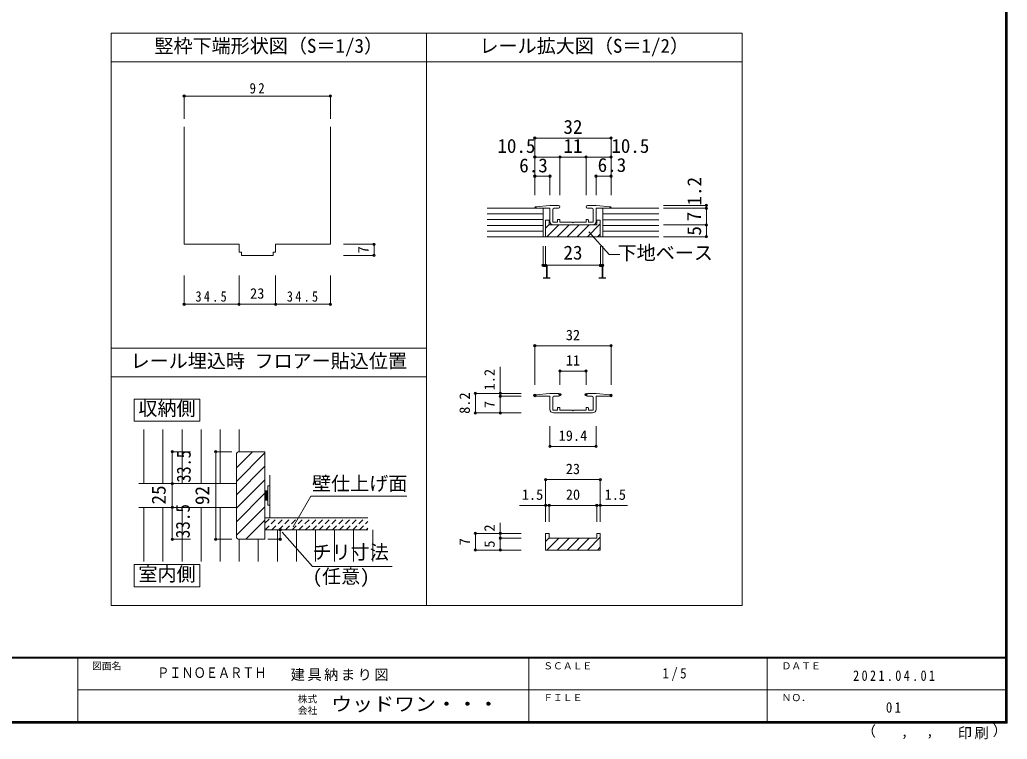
# Model space of a CAD drawing. Units: millimetres, scale not verified, with parts at other scales. Extents: x -973 to 977, y -718 to 696.
# Drawn here: x -59 to 977, y -718 to 38 of the extents above; entities that cross this region are included whole.
import ezdxf
from ezdxf.enums import TextEntityAlignment as Align

# ---------------------------------------------------------------- set-up
doc = ezdxf.new("R2010")
doc.units = ezdxf.units.MM
doc.header["$LTSCALE"] = 5
doc.header["$PDMODE"] = 32
doc.header["$PDSIZE"] = 2.5
doc.linetypes.add('DASHED1', pattern=[1.8, 1.2, -0.6])
for name, color, linetype, lineweight in [('0-0_補助線', 7, 'Continuous', 9), ('0-3_仕上げ', 2, 'Continuous', 9), ('0-4_枠', 3, 'Continuous', 9), ('0-7_金物', 7, 'Continuous', 9), ('0-A_文字', 7, 'Continuous', 9), ('0-B_寸法', 7, 'Continuous', 9), ('0-C_ハッチ', 4, 'Continuous', 9), ('0-D_ハッチ2', 4, 'Continuous', 9), ('1-3_仕上げ', 7, 'Continuous', 9), ('1-7_金物', 7, 'Continuous', 9), ('1-A_文字', 7, 'Continuous', 9), ('1-B_寸法', 7, 'Continuous', 9), ('1-C_ハッチ', 4, 'Continuous', 9), ('F-1_枠', 6, 'Continuous', 9)]:
    doc.layers.add(name, color=color, linetype=linetype, lineweight=lineweight)
doc.layers.add('F-A_文字', color=7, linetype='Continuous')
doc.styles.add('ＭＳ ゴシック', font='')
doc.styles.get('ＭＳ ゴシック').set_extended_font_data('MS Gothic')

# ---------------------------------------------------------------- blocks, each defined once
blk = doc.blocks.new('01')
at = {"layer": '0-0_補助線'}
for p, q in [((-24.25, 10.045), (-39.25, 8.545)), ((-24.25, 7.045), (-39.25, 7.045)), ((-15.25, 10.045), (-24.25, 10.045)), ((-24.25, -6.705), (-24.25, 7.045)), ((-21.25, 5.795), (-21.25, -7.455)), ((-20, 7.045), (-15.25, 7.045)), ((15.25, 10.045), (24.25, 10.045)), ((20, 7.045), (15.25, 7.045)), ((21.25, 5.795), (21.25, -7.455)), ((39.25, 8.545), (24.25, 10.045)), ((39.25, 7.045), (24.25, 7.045)), ((24.25, -6.705), (24.25, 7.045)), ((-21.25, -7.455), (-16.25, -7.455)), ((-16.25, -5.455), (-16.25, -7.455)), ((-14.25, -4.955), (-15.75, -4.955)), ((-13.75, -5.455), (-13.75, -7.455)), ((13.75, -5.455), (13.75, -7.455)), ((15.75, -4.955), (14.25, -4.955)), ((16.25, -5.455), (16.25, -7.455)), ((16.25, -7.455), (21.25, -7.455)), ((-20.5, -10.455), (20.5, -10.455))]:
    blk.add_line(p, q, dxfattribs=at)
blk.add_lwpolyline([(-13.75, -7.455), (-0.75, -7.455), (0, -8.205), (0.75, -7.455), (13.75, -7.455)], dxfattribs=at)
for centre, radius, start, end in [((-39.25, 7.795), 0.75, 90, 270), ((-20, 5.795), 1.25, 90, 180), ((-15.25, 8.545), 1.5, 0, 90), ((-15.25, 8.545), 1.5, 270, 0), ((15.25, 8.545), 1.5, 90, 180), ((15.25, 8.545), 1.5, 180, 270), ((20, 5.795), 1.25, 0, 90), ((39.25, 7.795), 0.75, 270, 90), ((-20.5, -6.705), 3.75, 180, 270), ((-15.75, -5.455), 0.5, 90, 180), ((-14.25, -5.455), 0.5, 0, 90), ((14.25, -5.455), 0.5, 90, 180), ((15.75, -5.455), 0.5, 0, 90), ((20.5, -6.705), 3.75, 270, 0)]:
    blk.add_arc(centre, radius, start, end, dxfattribs=at)

msp = doc.modelspace()

# ---------------------------------------------------------------- linework, layer by layer
at = {"layer": '0-0_補助線', "color": 3}
for p, q in [((36.653, 23.5), (367.598, 23.5)), ((367.598, 23.5), (698.543, 23.5)), ((367.598, 23.5), (367.598, -577.322)), ((698.543, 23.5), (698.543, -577.322)), ((36.653, -6.5), (367.598, -6.5)), ((367.598, -6.5), (698.543, -6.5)), ((266.675, -74.729), (266.675, -198.111)), ((170.842, -206.444), (170.842, -198.111)), ((170.842, -206.444), (173.342, -206.444)), ((173.342, -209.777), (173.342, -206.444)), ((206.675, -209.777), (206.675, -206.444)), ((209.175, -206.444), (206.675, -206.444)), ((209.175, -206.444), (209.175, -198.111)), ((209.175, -198.111), (266.675, -198.111)), ((173.342, -209.777), (206.675, -209.777)), ((36.653, -307.322), (367.598, -307.322)), ((36.653, -337.322), (367.598, -337.322))]:
    msp.add_line(p, q, dxfattribs=at)
at = {"layer": '0-0_補助線', "color": 4}
for p, q in [((113.341, -42.472), (113.341, -66.395)), ((113.341, -42.472), (266.675, -42.472)), ((266.675, -42.472), (266.675, -66.395)), ((312.508, -198.111), (280.553, -198.111)), ((312.508, -198.111), (312.508, -209.777)), ((312.508, -209.777), (280.553, -209.777)), ((113.341, -261.029), (113.341, -231.029)), ((170.842, -261.029), (170.842, -231.029)), ((209.175, -261.029), (209.175, -231.029)), ((266.675, -261.029), (266.675, -231.029)), ((113.341, -261.029), (170.842, -261.029)), ((170.842, -261.029), (209.175, -261.029)), ((266.675, -261.029), (209.175, -261.029)), ((481.149, -304.687), (561.149, -304.687)), ((481.149, -304.687), (481.149, -345.575)), ((561.149, -304.687), (561.149, -345.575)), ((444.84, -326.88), (444.84, -357.628)), ((507.399, -331.264), (534.899, -331.264)), ((507.399, -331.264), (507.399, -345.575)), ((534.899, -331.264), (534.899, -345.575)), ((418.766, -375.128), (418.766, -354.628)), ((418.766, -354.628), (444.84, -354.628)), ((444.84, -354.628), (466.647, -354.628)), ((444.84, -357.628), (466.647, -357.628)), ((444.84, -357.628), (444.84, -375.128)), ((418.766, -375.128), (444.84, -375.128)), ((444.84, -375.128), (466.647, -375.128)), ((496.899, -410.277), (496.899, -389.008)), ((545.399, -410.277), (545.399, -389.008)), ((496.899, -410.277), (545.399, -410.277)), ((492.399, -445.222), (549.82, -445.222)), ((492.399, -445.222), (492.399, -472.213)), ((549.82, -445.222), (549.82, -472.213)), ((464.998, -472.213), (496.149, -472.213)), ((492.399, -472.213), (492.399, -489.632)), ((496.149, -472.213), (496.149, -489.632)), ((496.149, -472.213), (546.149, -472.213)), ((546.149, -472.213), (546.149, -489.632)), ((546.149, -472.213), (578.367, -472.213)), ((549.82, -472.213), (549.82, -489.632)), ((444.84, -490.575), (444.84, -506.662)), ((418.766, -519.162), (418.766, -501.662)), ((418.766, -501.662), (444.84, -501.662)), ((444.84, -501.662), (466.647, -501.662)), ((444.84, -506.662), (466.647, -506.662)), ((444.84, -506.662), (444.84, -519.162)), ((418.766, -519.162), (444.84, -519.162)), ((444.84, -519.162), (466.647, -519.162))]:
    msp.add_line(p, q, dxfattribs=at)
at = {"layer": '0-0_補助線', "color": 3}
for points in [[(36.653, 23.5), (36.653, -577.322), (698.543, -577.322)], [(113.341, -74.729), (113.341, -198.111), (170.842, -198.111)]]:
    msp.add_lwpolyline(points, dxfattribs=at)
at = {"layer": '0-0_補助線'}
for p in [(113.341, -42.472), (266.675, -42.472), (312.508, -198.111), (312.508, -209.777), (113.341, -261.029), (170.842, -261.029), (209.175, -261.029), (266.675, -261.029), (481.149, -304.687), (561.149, -304.687), (507.399, -331.264), (534.899, -331.264), (418.766, -354.628), (444.84, -354.628), (444.84, -357.628), (481.149, -356.878), (507.399, -356.128), (534.899, -356.128), (561.149, -356.878), (418.766, -375.128), (444.84, -375.128), (496.899, -410.277), (545.399, -410.277), (492.399, -445.222), (549.82, -445.222), (492.399, -472.213), (496.149, -472.213), (546.149, -472.213), (549.82, -472.213), (418.766, -501.662), (444.84, -501.662), (444.84, -506.662), (418.766, -519.162), (444.84, -519.162)]:
    msp.add_point(p, dxfattribs=at)
at = {"layer": '0-3_仕上げ', "color": 3}
msp.add_line((203.1, -440.375), (203.1, -485.375), dxfattribs=at)
at = {"layer": '0-3_仕上げ'}
for p, q in [((198.1, -485.375), (305.98, -485.375)), ((198.1, -497.875), (305.98, -497.875))]:
    msp.add_line(p, q, dxfattribs=at)
at = {"layer": '0-4_枠'}
for p, q in [((168.1, -504.875), (168.1, -418.875)), ((171.1, -415.875), (198.1, -415.875)), ((198.1, -507.875), (198.1, -415.875)), ((171.1, -507.875), (198.1, -507.875))]:
    msp.add_line(p, q, dxfattribs=at)
for centre, start, end in [((171.1, -418.875), 90, 180), ((171.1, -504.875), 180, 270)]:
    msp.add_arc(centre, 3, start, end, dxfattribs=at)
at = {"layer": '0-7_金物', "color": 3}
for p, q in [((65.634, -449.375), (168.1, -449.375)), ((65.634, -474.375), (168.1, -474.375))]:
    msp.add_line(p, q, dxfattribs=at)
at = {"layer": '0-7_金物'}
for p, q in [((198.1, -456.875), (201.1, -456.875)), ((198.1, -466.875), (198.1, -456.875)), ((199.1, -466.875), (199.1, -456.875)), ((200.1, -466.875), (200.1, -456.875)), ((201.1, -466.875), (198.1, -466.875))]:
    msp.add_line(p, q, dxfattribs=at)
msp.add_lwpolyline([(203.1, -471.875), (201.1, -471.875), (201.1, -451.875), (203.1, -451.875)], dxfattribs=at)
at = {"layer": '0-A_文字'}
for p, q in [((216.212, -500.243), (247.838, -536.274)), ((247.838, -536.274), (331.662, -536.274))]:
    msp.add_line(p, q, dxfattribs=at)
for points in [[(60.917, -360.725), (129.785, -360.725), (129.785, -384.004), (60.917, -384.004)], [(60.917, -557.761), (129.785, -557.761), (129.785, -534.482), (60.917, -534.482)]]:
    msp.add_lwpolyline(points, close=True, dxfattribs=at)
msp.add_lwpolyline([(227.515, -494.652), (246.093, -462.475), (346.823, -462.475)], dxfattribs=at)
at = {"layer": '0-B_寸法', "color": 4}
for p, q in [((119.912, -415.875), (100.807, -415.875)), ((100.807, -507.875), (100.807, -415.875)), ((146.461, -415.875), (146.461, -507.875)), ((146.461, -415.875), (163.435, -415.875)), ((100.807, -449.375), (119.912, -449.375)), ((100.807, -474.375), (119.912, -474.375)), ((213.993, -497.875), (201.128, -497.875)), ((213.993, -497.875), (213.993, -507.875)), ((119.912, -507.875), (100.807, -507.875)), ((146.461, -507.875), (163.435, -507.875)), ((213.993, -507.875), (201.128, -507.875))]:
    msp.add_line(p, q, dxfattribs=at)
at = {"layer": '0-B_寸法'}
for p in [(100.807, -415.875), (146.461, -415.875), (100.807, -449.375), (100.807, -474.375), (213.993, -497.875), (100.807, -507.875), (146.461, -507.875), (213.993, -507.875)]:
    msp.add_point(p, dxfattribs=at)
at = {"layer": '0-C_ハッチ'}
for p, q in [((185.134, -415.875), (168.1, -432.909)), ((198.1, -417.051), (168.1, -447.051)), ((198.1, -431.193), (168.1, -461.194)), ((198.1, -445.336), (168.1, -475.336)), ((198.1, -459.478), (168.1, -489.478)), ((198.1, -473.62), (168.1, -503.62)), ((198.1, -487.762), (177.987, -507.875))]:
    msp.add_line(p, q, dxfattribs=at)
at = {"layer": '0-C_ハッチ', "linetype": 'DASHED1'}
for p, q in [((198.1, -491.012), (203.737, -485.375)), ((198.308, -497.875), (210.808, -485.375)), ((205.379, -497.875), (217.879, -485.375)), ((212.45, -497.875), (224.95, -485.375)), ((219.522, -497.875), (232.022, -485.375)), ((226.593, -497.875), (239.093, -485.375)), ((233.664, -497.875), (246.164, -485.375)), ((240.735, -497.875), (253.235, -485.375)), ((247.806, -497.875), (260.306, -485.375)), ((254.877, -497.875), (267.377, -485.375)), ((261.948, -497.875), (274.448, -485.375)), ((269.019, -497.875), (281.519, -485.375)), ((276.09, -497.875), (288.59, -485.375)), ((283.161, -497.875), (295.661, -485.375)), ((290.232, -497.875), (302.732, -485.375)), ((297.303, -497.875), (305.98, -489.198)), ((304.374, -497.875), (305.98, -496.269))]:
    msp.add_line(p, q, dxfattribs=at)
at = {"layer": '0-D_ハッチ2'}
for p, q in [((71.1, -449.375), (71.1, -392.682)), ((91.1, -449.375), (91.1, -392.682)), ((111.1, -449.375), (111.1, -392.682)), ((131.1, -449.375), (131.1, -392.682)), ((151.1, -449.375), (151.1, -392.682)), ((171.1, -415.875), (171.1, -392.682)), ((71.1, -474.375), (71.1, -531.067)), ((91.1, -474.375), (91.1, -531.067)), ((111.1, -474.375), (111.1, -531.067)), ((131.1, -474.375), (131.1, -531.067)), ((151.1, -474.375), (151.1, -531.067)), ((211.1, -497.875), (211.1, -531.067)), ((231.1, -497.875), (231.1, -531.067)), ((251.1, -497.875), (251.1, -531.067)), ((271.1, -497.875), (271.1, -531.067)), ((291.1, -497.875), (291.1, -531.067)), ((311.1, -497.875), (311.1, -531.067)), ((171.1, -507.875), (171.1, -531.067)), ((191.1, -507.875), (191.1, -531.067))]:
    msp.add_line(p, q, dxfattribs=at)
at = {"layer": '1-3_仕上げ', "color": 2}
for p, q in [((489.935, -160.246), (431.149, -160.246)), ((489.899, -160.246), (489.899, -190.246)), ((552.363, -160.246), (611.149, -160.246)), ((552.399, -160.246), (552.399, -190.246)), ((431.149, -190.246), (611.149, -190.246))]:
    msp.add_line(p, q, dxfattribs=at)
at = {"layer": '1-3_仕上げ'}
for p, q in [((489.899, -166.246), (431.149, -166.246)), ((489.899, -172.246), (431.149, -172.246)), ((611.149, -166.317), (552.399, -166.317)), ((611.149, -172.317), (552.399, -172.317)), ((489.899, -178.246), (431.149, -178.246)), ((489.899, -184.246), (431.149, -184.246)), ((611.149, -178.317), (552.399, -178.317)), ((611.149, -184.317), (552.399, -184.317))]:
    msp.add_line(p, q, dxfattribs=at)
at = {"layer": '1-7_金物'}
for p, q in [((496.899, -157.246), (481.899, -158.746)), ((496.899, -160.246), (481.899, -160.246)), ((505.899, -157.246), (496.899, -157.246)), ((496.899, -173.996), (496.899, -160.246)), ((499.899, -161.496), (499.899, -174.746)), ((501.149, -160.246), (505.899, -160.246)), ((536.399, -157.246), (545.399, -157.246)), ((541.149, -160.246), (536.399, -160.246)), ((542.399, -161.496), (542.399, -174.746)), ((560.399, -158.746), (545.399, -157.246)), ((560.399, -160.246), (545.399, -160.246)), ((545.399, -173.996), (545.399, -160.246)), ((499.899, -174.746), (504.899, -174.746)), ((504.899, -172.746), (504.899, -174.746)), ((506.899, -172.246), (505.399, -172.246)), ((507.399, -172.746), (507.399, -174.746)), ((534.899, -172.746), (534.899, -174.746)), ((536.899, -172.246), (535.399, -172.246)), ((537.399, -172.746), (537.399, -174.746)), ((537.399, -174.746), (542.399, -174.746)), ((500.649, -177.746), (541.649, -177.746))]:
    msp.add_line(p, q, dxfattribs=at)
at = {"layer": '1-7_金物', "color": 3}
for p, q in [((496.149, -172.746), (492.399, -172.746)), ((496.149, -172.746), (496.149, -177.746)), ((546.149, -172.746), (549.82, -172.746)), ((546.149, -172.746), (546.149, -177.746)), ((549.82, -172.746), (549.82, -190.246)), ((496.149, -177.746), (546.149, -177.746)), ((496.149, -501.662), (492.399, -501.662)), ((496.149, -501.662), (496.149, -506.662)), ((496.149, -506.662), (546.149, -506.662)), ((546.149, -501.662), (549.82, -501.662)), ((546.149, -501.662), (546.149, -506.662)), ((549.82, -501.662), (549.82, -519.162))]:
    msp.add_line(p, q, dxfattribs=at)
for points in [[(492.399, -172.746), (492.399, -190.246), (549.82, -190.246)], [(492.399, -501.662), (492.399, -519.162), (549.82, -519.162)]]:
    msp.add_lwpolyline(points, dxfattribs=at)
at = {"layer": '1-7_金物'}
msp.add_lwpolyline([(507.399, -174.746), (520.399, -174.746), (521.149, -175.496), (521.899, -174.746), (534.899, -174.746)], dxfattribs=at)
for centre, radius, start, end in [((481.899, -159.496), 0.75, 90, 270), ((501.149, -161.496), 1.25, 90, 180), ((505.899, -158.746), 1.5, 0, 90), ((505.899, -158.746), 1.5, 270, 0), ((536.399, -158.746), 1.5, 90, 180), ((536.399, -158.746), 1.5, 180, 270), ((541.149, -161.496), 1.25, 0, 90), ((560.399, -159.496), 0.75, 270, 90), ((500.649, -173.996), 3.75, 180, 270), ((505.399, -172.746), 0.5, 90, 180), ((506.899, -172.746), 0.5, 0, 90), ((535.399, -172.746), 0.5, 90, 180), ((536.899, -172.746), 0.5, 0, 90), ((541.649, -173.996), 3.75, 270, 0)]:
    msp.add_arc(centre, radius, start, end, dxfattribs=at)
at = {"layer": '1-7_金物', "linetype": 'DASHED1'}
for centre, start, end in [((481.899, -159.496), 270, 90), ((560.399, -159.496), 90, 270)]:
    msp.add_arc(centre, 0.75, start, end, dxfattribs=at)
at = {"layer": '1-A_文字'}
for p, q in [((537.916, -185.001), (559.029, -208.782)), ((559.029, -208.782), (570.121, -208.782))]:
    msp.add_line(p, q, dxfattribs=at)
at = {"layer": '1-B_寸法', "color": 4}
for p, q in [((481.149, -146.606), (481.149, -86.606)), ((481.149, -86.606), (561.149, -86.606)), ((561.149, -146.606), (561.149, -86.606)), ((481.149, -106.606), (561.149, -106.606)), ((507.399, -106.606), (507.399, -146.606)), ((534.899, -106.606), (534.899, -146.606)), ((545.399, -126.606), (561.149, -126.606)), ((545.399, -126.606), (545.399, -146.606)), ((616.149, -157.246), (661.149, -157.246)), ((616.149, -160.246), (661.149, -160.246)), ((661.149, -190.246), (661.149, -157.246)), ((616.149, -177.746), (661.149, -177.746)), ((616.149, -190.246), (661.149, -190.246)), ((489.899, -200.161), (489.899, -220.161)), ((492.399, -200.161), (492.399, -220.161)), ((549.899, -200.161), (549.899, -220.161)), ((552.399, -200.161), (552.399, -220.161)), ((489.899, -220.161), (552.399, -220.161))]:
    msp.add_line(p, q, dxfattribs=at)
msp.add_lwpolyline([(481.149, -126.606), (496.899, -126.606), (496.899, -146.606)], dxfattribs=at)
at = {"layer": '1-B_寸法'}
for p in [(481.149, -86.606), (561.149, -86.606), (481.149, -106.606), (507.399, -106.606), (534.899, -106.606), (561.149, -106.606), (481.149, -126.606), (496.899, -126.606), (545.399, -126.606), (561.149, -126.606), (661.149, -157.246), (661.149, -160.246), (661.149, -177.746), (661.149, -190.246), (489.899, -220.161), (492.399, -220.161), (549.899, -220.161), (552.399, -220.161)]:
    msp.add_point(p, dxfattribs=at)
at = {"layer": '1-C_ハッチ'}
for p, q in [((492.399, -181.129), (496.149, -177.379)), ((493.889, -190.246), (506.389, -177.746)), ((504.495, -190.246), (516.995, -177.746)), ((515.102, -190.246), (527.602, -177.746)), ((525.708, -190.246), (538.208, -177.746)), ((536.315, -190.246), (549.82, -176.741)), ((546.922, -190.246), (549.82, -187.348)), ((492.399, -510.045), (496.149, -506.295)), ((493.889, -519.162), (506.389, -506.662)), ((504.495, -519.162), (516.995, -506.662)), ((515.102, -519.162), (527.602, -506.662)), ((525.708, -519.162), (538.208, -506.662)), ((536.315, -519.162), (549.82, -505.657)), ((546.922, -519.162), (549.82, -516.264))]:
    msp.add_line(p, q, dxfattribs=at)
at = {"layer": 'F-1_枠'}
for p, q in [((974.986, 695.833), (974.986, -700.833)), ((975.82, 695.833), (975.82, -700.833)), ((976.653, 695.833), (976.653, -700.833)), ((976.653, -631.667), (-973.347, -631.667)), ((976.653, -632.5), (-973.347, -632.5)), ((1.653, -632.5), (1.653, -699.167)), ((474.986, -632.5), (474.986, -699.167)), ((724.986, -632.5), (724.986, -699.167)), ((1.653, -665.833), (974.986, -665.834)), ((976.653, -699.167), (-973.347, -699.167)), ((976.653, -700), (-973.347, -700)), ((976.653, -700.833), (-973.347, -700.833))]:
    msp.add_line(p, q, dxfattribs=at)

# ---------------------------------------------------------------- block references
at = {"layer": '0-0_補助線'}
msp.add_blockref('01', (521.149, -364.672), dxfattribs=at)

# ---------------------------------------------------------------- texts
at = {"layer": '0-0_補助線', "style": 'ＭＳ ゴシック'}
for s, height, p in [('竪枠下端形状図（S＝1/3）', 14.66, (82.125, -1.5)), ('レール拡大図（S＝1/2）', 14.66, (423.07, -1.5)), ('23', 11, (182.508, -258.529)), ('32', 11, (513.649, -302.187)), ('レール埋込時 フロアー貼込位置', 14.66, (57.125, -332.322)), ('11', 11, (513.649, -328.764)), ('19.4', 11, (506.149, -407.777)), ('23', 11, (513.609, -442.722)), ('1.5', 11, (467.501, -469.713)), ('20', 11, (513.649, -469.713)), ('1.5', 11, (554.293, -469.713))]:
    msp.add_text(s, height=height, dxfattribs=at).set_placement(p, align=Align.BOTTOM_LEFT)
for s, p in [('7', (310.008, -207.694)), ('1.2', (442.34, -351.457)), ('8.2', (416.266, -376.128)), ('7', (442.34, -370.128)), ('2', (442.34, -499.732)), ('7', (416.266, -514.162)), ('5', (442.34, -516.662))]:
    msp.add_text(s, height=11, rotation=90, dxfattribs=at).set_placement(p, align=Align.BOTTOM_LEFT)
at = {"layer": '0-0_補助線', "char_height": 11, "attachment_point": 7, "style": 'ＭＳ ゴシック'}
for s, insert in [('\\T1.36;\\W0.9;92', (181.883, -39.972)), ('\\T1.38;\\W0.85;34.5', (125.217, -258.529)), ('\\T1.38;\\W0.85;34.5', (221.05, -258.529))]:
    msp.add_mtext(s, dxfattribs=dict(at, insert=insert))
at = {"layer": '0-A_文字', "style": 'ＭＳ ゴシック'}
for s, p in [('収納側', (65.351, -382.364)), ('壁仕上げ面', (247.4, -461.003)), ('チリ寸法', (248.001, -533.067)), ('室内側', (65.351, -556.121)), ('(任意)', (248.001, -558.529))]:
    msp.add_text(s, height=14.66, dxfattribs=at).set_placement(p, align=Align.BOTTOM_LEFT)
at = {"layer": '0-B_寸法', "style": 'ＭＳ ゴシック'}
for width, p in [(0.85, (124.561, -448.25)), (0.9, (123.591, -506.75))]:
    msp.add_text('33.5', height=14.66, rotation=90, dxfattribs=dict(at, width=width)).set_placement(p, align=Align.BOTTOM_LEFT)
for s, p in [('25', (98.307, -471.25)), ('92', (143.961, -471.875))]:
    msp.add_text(s, height=14.66, rotation=90, dxfattribs=at).set_placement(p, align=Align.BOTTOM_LEFT)
at = {"layer": '1-A_文字', "style": 'ＭＳ ゴシック'}
msp.add_text('下地ベース', height=14.66, dxfattribs=at).set_placement((567.964, -218.839), align=Align.BOTTOM_LEFT)
at = {"layer": '1-B_寸法', "style": 'ＭＳ ゴシック'}
for s, p in [('32', (511.149, -86.563)), ('10.5', (441.869, -106.563)), ('11', (511.149, -106.563)), ('10.5', (561.357, -106.563)), ('6.3', (464.79, -127.014)), ('6.3', (547.049, -126.563)), ('23', (511.149, -218.595)), ('1', (488.314, -238.565)), ('1', (546.725, -238.565))]:
    msp.add_text(s, height=14.66, dxfattribs=at).set_placement(p, align=Align.BOTTOM_LEFT)
for s, p in [('1.2', (660.134, -157.327)), ('7', (659.714, -173.996)), ('5', (659.924, -188.996))]:
    msp.add_text(s, height=14.66, rotation=90, dxfattribs=at).set_placement(p, align=Align.BOTTOM_LEFT)
at = {"layer": 'F-A_文字', "style": 'ＭＳ ゴシック'}
for s, height, p in [('図面名', 7.331, (16.653, -646.667)), ('ＳＣＡＬＥ', 7.331, (489.986, -646.667)), ('ＤＡＴＥ', 7.331, (739.986, -646.667)), ('株式', 7.331, (232.486, -681.5)), ('ＦＩＬＥ', 7.331, (489.986, -680)), ('ＮＯ．', 7.331, (739.986, -680.001)), ('会社', 7.331, (232.486, -693.5)), ('（', 11, (823.992, -718.052)), ('）', 11, (961.387, -717.355)), (',', 11, (865.199, -718.052)), (',', 11, (891.686, -717.588))]:
    msp.add_text(s, height=height, dxfattribs=at).set_placement(p, align=Align.BOTTOM_LEFT)
for s, height, width, p in [('ＰＩＮＯＥＡＲＴＨ', 11, 0.85, (84.986, -656.667)), ('ウッドワン・・・', 14.66, 1.1, (267.486, -692.5))]:
    msp.add_text(s, height=height, dxfattribs=dict(at, width=width)).set_placement(p, align=Align.BOTTOM_LEFT)
at = {"layer": 'F-A_文字', "char_height": 11, "attachment_point": 7, "style": 'ＭＳ ゴシック'}
for s, insert in [('\\T1.38;\\W0.9;1/5', (614.986, -656.667)), ('\\T1.17;建具納まり図', (224.986, -656.667)), ('\\T1.39;\\W0.85;2021.04.01', (814.986, -656.667)), ('\\T1.36;\\W0.9;01', (849.361, -690.001)), ('\\T1.17;印刷', (924.678, -717.82))]:
    msp.add_mtext(s, dxfattribs=dict(at, insert=insert))

doc.saveas('drawing.dxf')
